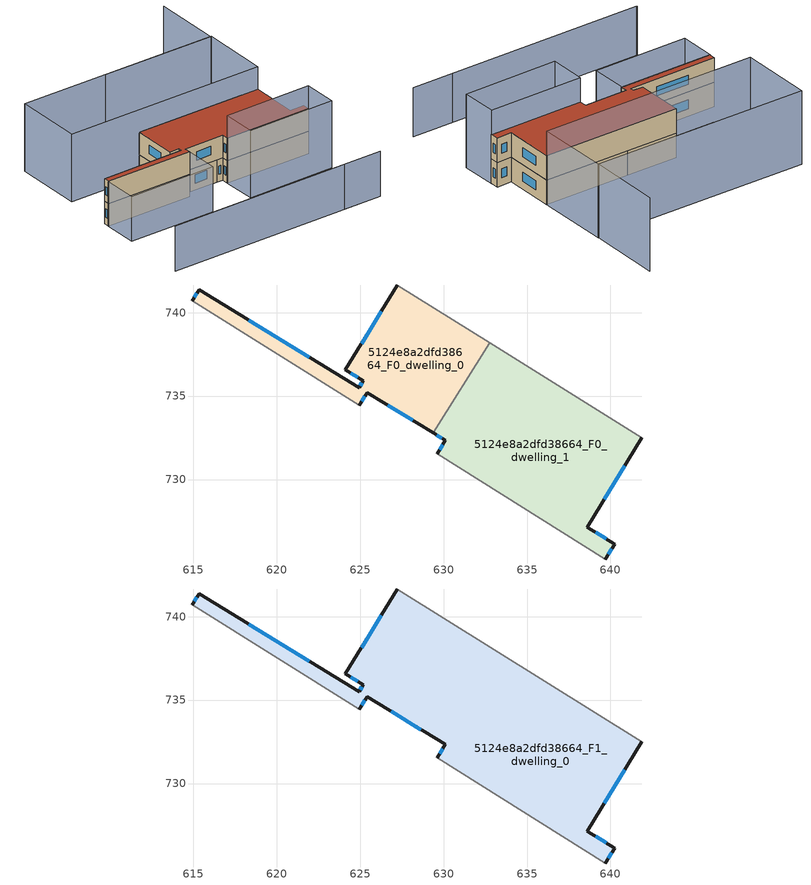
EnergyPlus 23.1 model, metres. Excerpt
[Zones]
5124e8a2dfd38664_F0_dwelling_0
 floor ground (EU_floor_Construction): 632.76,738.2 629.38,732.79 625.42,735.21 624.96,734.46 614.94,740.72 615.35,741.38 624.94,735.51 625.19,735.91 624.12,736.56 627.24,741.66 z0
 wall outside (EU_wall_Construction): 624.96,734.46 625.42,735.21 629.38,732.79 / 627.24,741.66 624.12,736.56 625.19,735.91 624.94,735.51 615.35,741.38 614.94,740.72 z0:3
 wall adiabatic (EU_wall_Construction): 614.94,740.72 624.96,734.46 / 632.76,738.2 627.24,741.66 z0:3
 wall to 5124e8a2dfd38664_F0_dwelling_1 (EU_wall_Construction): 629.38,732.79 632.76,738.2 z0:3
 window (EU_Window_Construction): 625.1,734.69 625.28,734.98 / 615.22,741.17 615.07,740.92 / 621.95,737.34 618.34,739.55 / 625.11,735.79 625.02,735.63 / 624.45,736.36 624.86,736.12 / 626.27,740.07 625.09,738.15 / 626.65,734.46 628.15,733.55 z0.93:2.07
5124e8a2dfd38664_F0_dwelling_1
 floor ground (EU_floor_Construction): 641.88,732.5 638.6,727.14 640.25,726.14 639.7,725.24 629.62,731.54 630.11,732.34 629.38,732.79 632.76,738.2 z0
 wall outside (EU_wall_Construction): 639.7,725.24 640.25,726.14 638.6,727.14 641.88,732.5 / 629.38,732.79 630.11,732.34 629.62,731.54 z0:3
 wall adiabatic (EU_wall_Construction): 641.88,732.5 632.76,738.2 / 629.62,731.54 639.7,725.24 z0:3
 window (EU_Window_Construction): 639.63,728.81 640.86,730.83 / 639.73,726.45 639.12,726.83 / 639.87,725.52 640.08,725.86 / 629.96,732.09 629.77,731.79 / 629.61,732.65 629.88,732.48 z0.93:2.07
5124e8a2dfd38664_F1_dwelling_0
 floor to 5124e8a2dfd38664_F0_dwelling_0 (EU_floor_Construction): 632.76,738.2 629.38,732.79 625.42,735.21 624.96,734.46 614.94,740.72 615.35,741.38 624.94,735.51 625.19,735.91 624.12,736.56 627.24,741.66 z3
 floor to 5124e8a2dfd38664_F0_dwelling_1 (EU_floor_Construction): 641.88,732.5 638.6,727.14 640.25,726.14 639.7,725.24 629.62,731.54 630.11,732.34 629.38,732.79 632.76,738.2 z3
 wall outside (EU_wall_Construction): 624.96,734.46 625.42,735.21 630.11,732.34 629.62,731.54 / 627.24,741.66 624.12,736.56 625.19,735.91 624.94,735.51 615.35,741.38 614.94,740.72 / 639.7,725.24 640.25,726.14 638.6,727.14 641.88,732.5 z3:6
 wall adiabatic (EU_wall_Construction): 614.94,740.72 624.96,734.46 / 641.88,732.5 627.24,741.66 / 629.62,731.54 639.7,725.24 z3:6
 window (EU_Window_Construction): 626.88,734.32 628.65,733.24 / 625.1,734.69 625.28,734.98 / 615.22,741.17 615.07,740.92 / 621.95,737.34 618.34,739.55 / 625.11,735.79 625.02,735.63 / 624.45,736.36 624.86,736.12 / 626.27,740.07 625.09,738.15 / 639.63,728.81 640.86,730.83 / 639.73,726.45 639.12,726.83 / 639.87,725.52 640.08,725.86 / 629.96,732.09 629.77,731.79 z3.93:5.07
 roof outside (EU_roof_Construction): 640.25,726.14 638.6,727.14 641.88,732.5 627.24,741.66 624.12,736.56 625.19,735.91 624.94,735.51 615.35,741.38 614.94,740.72 624.96,734.46 625.42,735.21 630.11,732.34 629.62,731.54 639.7,725.24 z6
shading: 607.73,729.57 633.19,713.79 / 607.83,729.51 633.19,713.79 / 607.83,729.51 633.19,713.79 / 607.83,729.51 633.19,713.79 / 607.83,729.51 633.19,713.79 / 607.83,729.51 633.19,713.79 / 607.83,729.51 633.19,713.79 / 607.83,729.51 633.19,713.79 / 622.64,730.67 612.5,736.88 / 612.5,736.88 614.88,740.75 / 614.88,740.75 625.01,734.55 / 625.01,734.55 622.64,730.67 z0:6; 651.5,748.05 646.66,740.3 / 646.66,740.3 633.63,748.44 / 637.42,721.52 627.28,727.73 / 627.28,727.73 629.62,731.54 / 629.62,731.54 639.76,725.34 / 639.76,725.34 637.42,721.52 / 623.7,754.65 646.73,740.25 / 646.73,740.25 641.88,732.5 / 641.88,732.5 618.85,746.9 / 618.85,746.9 623.7,754.65 z0:9
[Building]
EU S2 Campaign: North Axis=0; Terrain=City; Solar Distribution=FullExterior
[Site:Location]
Montreal-Trudeau.Intl.AP: Latitude=45.4667; Longitude=-73.75; Time Zone=-5; Elevation=36
[SizingPeriod:WeatherFileDays]
AnnualSizingPeriod: Begin Month=1; Begin Day of Month=1; End Month=12; End Day of Month=31; Day of Week for Start Day=Monday; Use Weather File Daylight Saving Period=No; Use Weather File Rain and Snow Indicators=No
[MATERIAL]
EU_InternalMass_Material: Roughness=MediumRough; Thickness=0.1; Conductivity=1; Density=1800; Specific Heat=900; Thermal Absorptance=0.9; Solar Absorptance=0.7; Visible Absorptance=0.7
[MATERIAL:NOMASS] Roughness=MediumRough; Thermal Absorptance=0.9; Solar Absorptance=0.7; Visible Absorptance=0.7
Name | Thermal Resistance
EU_wall_NoMass; EU_floor_NoMass | 1.36485
EU_roof_NoMass | 2.55992
[WINDOWMATERIAL:SIMPLEGLAZINGSYSTEM]
EU_Window_SimpleGlazing: UFactor=3.92339; Solar Heat Gain Coefficient=0.8; Visible Transmittance=0.8
[CONSTRUCTION]
EU_wall_Construction: EU_wall_NoMass
EU_roof_Construction: EU_roof_NoMass
EU_floor_Construction: EU_floor_NoMass
EU_Window_Construction: EU_Window_SimpleGlazing
EU_InternalMass_Construction: EU_InternalMass_Material
[ZONE] Type=1; Multiplier=1; Ceiling Height=autocalculate; Floor Area=autocalculate; Part of Total Floor Area=Yes
Name | Volume
5124e8a2dfd38664_F0_dwelling_0 | 152.497
5124e8a2dfd38664_F1_dwelling_0 | 392.832
5124e8a2dfd38664_F0_dwelling_1 | 240.361
[INTERNALMASS] Construction=EU_InternalMass_Construction
Name | Zone or ZoneList | Surface Area
5124e8a2dfd38664_F0_dwelling_0_EU_InternalMass | 5124e8a2dfd38664_F0_dwelling_0 | 50.832
5124e8a2dfd38664_F0_dwelling_1_EU_InternalMass | 5124e8a2dfd38664_F0_dwelling_1 | 80.1174
5124e8a2dfd38664_F1_dwelling_0_EU_InternalMass | 5124e8a2dfd38664_F1_dwelling_0 | 130.946
[OTHEREQUIPMENT] Fuel Type=Electricity; Design Level Calculation Method=Watts/Area; Power per Zone Floor Area=1; Fraction Latent=0; Fraction Radiant=0; Fraction Lost=0; Carbon Dioxide Generation Rate=0; EndUse Subcategory=EU_Step8_InternalGains
Name | Zone or ZoneList or Space or SpaceList | Schedule
EU_Step8_InternalGain_5124e8a2dfd38664_F0_dwelling_0_f000 | 5124e8a2dfd38664_F0_dwelling_0 | EU_Step8_GainSchedule_5124e8a2dfd38664_F0_dwelling_0_f000
EU_Step8_InternalGain_5124e8a2dfd38664_F0_dwelling_1_f000 | 5124e8a2dfd38664_F0_dwelling_1 | EU_Step8_GainSchedule_5124e8a2dfd38664_F0_dwelling_1_f000
EU_Step8_InternalGain_5124e8a2dfd38664_F1_dwelling_0_f000 | 5124e8a2dfd38664_F1_dwelling_0 | EU_Step8_GainSchedule_5124e8a2dfd38664_F1_dwelling_0_f000
[ZONEVENTILATION:DESIGNFLOWRATE] Schedule=EU_AlwaysOn; Design Flow Rate Calculation Method=AirChanges/Hour; Air Changes per Hour=0.860309; Ventilation Type=Natural; Fan Pressure Rise=0; Fan Total Efficiency=1; Constant Term Coefficient=1; Temperature Term Coefficient=0; Velocity Term Coefficient=0; Velocity Squared Term Coefficient=0; Minimum Indoor Temperature=-100; Maximum Indoor Temperature=100; Delta Temperature=-100; Minimum Outdoor Temperature=-100; Maximum Outdoor Temperature=100; Maximum Wind Speed=40
Name | Zone or ZoneList or Space or SpaceList
EU_ConstantAir_5124e8a2dfd38664_F0_dwelling_0 | 5124e8a2dfd38664_F0_dwelling_0
EU_ConstantAir_5124e8a2dfd38664_F0_dwelling_1 | 5124e8a2dfd38664_F0_dwelling_1
EU_ConstantAir_5124e8a2dfd38664_F1_dwelling_0 | 5124e8a2dfd38664_F1_dwelling_0
[HVACTEMPLATE:THERMOSTAT] Constant Heating Setpoint=20; Constant Cooling Setpoint=50
EU_HeatOnly_5124e8a2dfd38664_F0_dwelling_0; EU_HeatOnly_5124e8a2dfd38664_F0_dwelling_1; EU_HeatOnly_5124e8a2dfd38664_F1_dwelling_0
[HVACTEMPLATE:ZONE:IDEALLOADSAIRSYSTEM] System Availability Schedule=EU_AlwaysOn; Maximum Heating Supply Air Temperature=50; Minimum Cooling Supply Air Temperature=13; Maximum Heating Supply Air Humidity Ratio=0.0156; Minimum Cooling Supply Air Humidity Ratio=0.0077; Heating Limit=NoLimit; Cooling Limit=NoLimit; Heating Availability Schedule=EU_AlwaysOn; Cooling Availability Schedule=EU_CoolingOff; Dehumidification Control Type=ConstantSensibleHeatRatio; Cooling Sensible Heat Ratio=0.7; Dehumidification Setpoint=60; Humidification Control Type=None; Humidification Setpoint=30; Outdoor Air Method=None; Outdoor Air Flow Rate per Person=0.00944; Outdoor Air Flow Rate per Zone Floor Area=0; Outdoor Air Flow Rate per Zone=0; Demand Controlled Ventilation Type=None; Outdoor Air Economizer Type=NoEconomizer; Heat Recovery Type=None; Sensible Heat Recovery Effectiveness=0.7; Latent Heat Recovery Effectiveness=0.65
Name | Template Thermostat
5124e8a2dfd38664_F0_dwelling_0 | EU_HeatOnly_5124e8a2dfd38664_F0_dwelling_0
5124e8a2dfd38664_F0_dwelling_1 | EU_HeatOnly_5124e8a2dfd38664_F0_dwelling_1
5124e8a2dfd38664_F1_dwelling_0 | EU_HeatOnly_5124e8a2dfd38664_F1_dwelling_0
[SIZING:ZONE] Zone Cooling Design Supply Air Temperature Input Method=SupplyAirTemperature; Zone Cooling Design Supply Air Temperature=13; Zone Heating Design Supply Air Temperature Input Method=SupplyAirTemperature; Zone Heating Design Supply Air Temperature=50; Zone Cooling Design Supply Air Humidity Ratio=0.008; Zone Heating Design Supply Air Humidity Ratio=0.008; Cooling Design Air Flow Method=DesignDay; Cooling Design Air Flow Rate=0; Cooling Minimum Air Flow per Zone Floor Area=0.000762; Cooling Minimum Air Flow=0; Cooling Minimum Air Flow Fraction=0.2; Heating Design Air Flow Method=DesignDay; Heating Design Air Flow Rate=0; Heating Maximum Air Flow per Zone Floor Area=0.002032; Heating Maximum Air Flow=0.141576; Heating Maximum Air Flow Fraction=0.3; Account for Dedicated Outdoor Air System=No; Dedicated Outdoor Air System Control Strategy=NeutralSupplyAir; Dedicated Outdoor Air Low Setpoint Temperature for Design=autosize; Dedicated Outdoor Air High Setpoint Temperature for Design=autosize; Zone Load Sizing Method=Sensible Load Only No Latent Load; Zone Latent Cooling Design Supply Air Humidity Ratio Input Method=HumidityRatioDifference; Zone Cooling Design Supply Air Humidity Ratio Difference=0.005; Zone Latent Heating Design Supply Air Humidity Ratio Input Method=HumidityRatioDifference; Zone Humidification Design Supply Air Humidity Ratio Difference=0.005
5124e8a2dfd38664_F0_dwelling_0; 5124e8a2dfd38664_F0_dwelling_1; 5124e8a2dfd38664_F1_dwelling_0
[SCHEDULE:CONSTANT]
Name | Hourly Value
EU_AlwaysOn | 1
EU_CoolingOff | 0
[SCHEDULE:FILE] Column Number=1; Rows to Skip at Top=0; Number of Hours of Data=8760; Column Separator=Comma; Interpolate to Timestep=No; Minutes per Item=60; Adjust Schedule for Daylight Savings=Yes
Name | File
EU_Step8_GainSchedule_5124e8a2dfd38664_F0_dwelling_0_f000 | ../../schedules/5124e8a2dfd38664/5124e8a2dfd38664_F0_dwelling_0_f000_gain.csv
EU_Step8_GainSchedule_5124e8a2dfd38664_F0_dwelling_1_f000 | ../../schedules/5124e8a2dfd38664/5124e8a2dfd38664_F0_dwelling_1_f000_gain.csv
EU_Step8_GainSchedule_5124e8a2dfd38664_F1_dwelling_0_f000 | ../../schedules/5124e8a2dfd38664/5124e8a2dfd38664_F1_dwelling_0_f000_gain.csv
